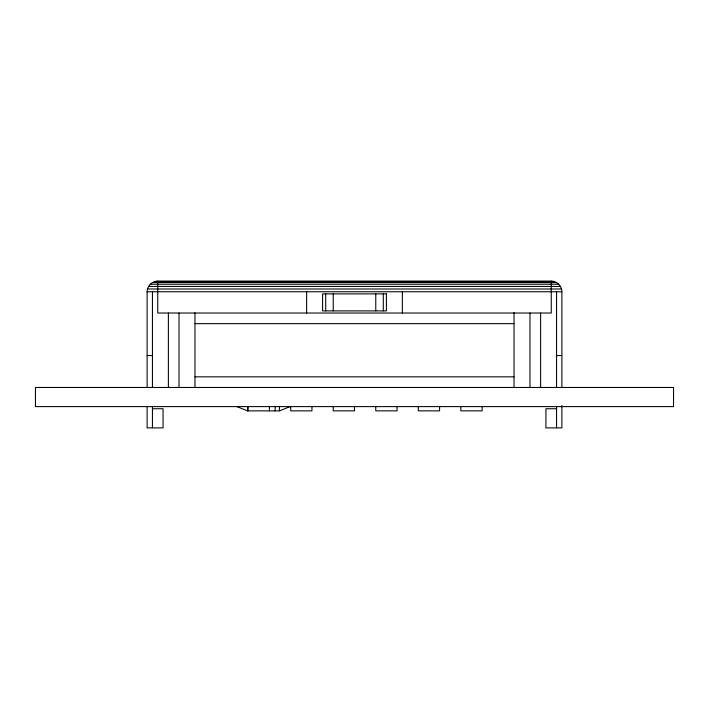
<?xml version="1.0" encoding="UTF-8"?>
<svg xmlns="http://www.w3.org/2000/svg" width="709" height="709" viewBox="0 0 709 709"><rect width="100%" height="100%" fill="white"/><g stroke="black" fill="none" stroke-linecap="round" stroke-linejoin="round"><path stroke-width="1.06" d="M147.118 387.469L147.118 291.753C147.082 286.064 152.063 281.083 157.752 281.118L551.247 281.118C556.937 281.083 561.918 286.064 561.882 291.753L561.882 387.469M236.895 406.611L247.53 410.865L279.435 410.865L290.07 406.611M154.996 281.482L554.004 281.482M152.435 282.545L556.565 282.545M150.228 284.229L558.772 284.229M148.544 286.436L560.456 286.436M147.481 288.997L561.519 288.997M147.118 291.753L561.882 291.753M194.975 323.659L514.025 323.659M147.118 355.563L152.435 355.563M556.565 355.563L561.882 355.563M194.975 376.833L514.025 376.833M152.435 408.738L163.07 408.738L163.07 427.882L147.118 427.882L147.118 406.611M556.565 408.738L545.93 408.738L545.93 427.882L561.882 427.882L561.882 405.548M556.565 291.753L556.565 387.469M556.565 406.611L556.565 427.882M551.247 281.118L551.247 313.023L157.752 313.023L157.752 281.118M540.612 313.023L540.612 387.469M529.977 313.023L529.977 387.469M514.025 312.66L514.025 387.469M482.12 406.611L482.12 410.865L460.85 410.865L460.85 406.611M439.58 406.611L439.58 410.865L418.31 410.865L418.31 406.611M402.358 291.753L402.358 313.023M397.04 406.611L397.04 410.865L375.77 410.865L375.77 406.611M383.294 293.881L383.294 310.897M375.77 293.881L375.77 310.897M354.5 406.611L354.5 410.865L333.23 410.865L333.23 406.611M333.23 293.881L333.23 310.897M325.706 293.881L325.706 310.897M311.96 406.611L311.96 410.865L290.69 410.865L290.69 406.611M306.642 291.753L306.642 313.023M279.435 406.611L279.435 410.865M275.181 406.611L275.181 410.865M269.42 406.611L269.42 410.865M248.15 406.611L248.15 410.865M247.53 406.611L247.53 410.865M194.975 312.829L194.975 387.469M179.023 313.023L179.023 387.469M168.387 313.023L168.387 387.469M152.435 291.753L152.435 387.469M152.435 406.611L152.435 427.882M386.405 293.881L322.595 293.881L322.595 310.897L386.405 310.897L386.405 293.881M673.55 387.469L35.45 387.469L35.45 406.611L673.55 406.611L673.55 387.469"/></g></svg>
